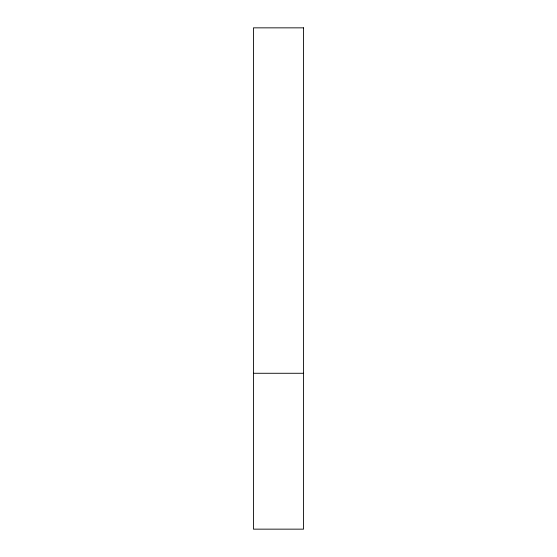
<?xml version="1.0" encoding="UTF-8"?>
<svg xmlns="http://www.w3.org/2000/svg" width="557" height="557" viewBox="0 0 557 557"><rect width="100%" height="100%" fill="white"/><g stroke="black" fill="none" stroke-linecap="round" stroke-linejoin="round"><path stroke-width="0.84" d="M253.435 373.274L303.565 373.274M303.565 27.85L253.435 27.85L253.435 529.15L303.565 529.15L303.565 27.85"/></g></svg>
